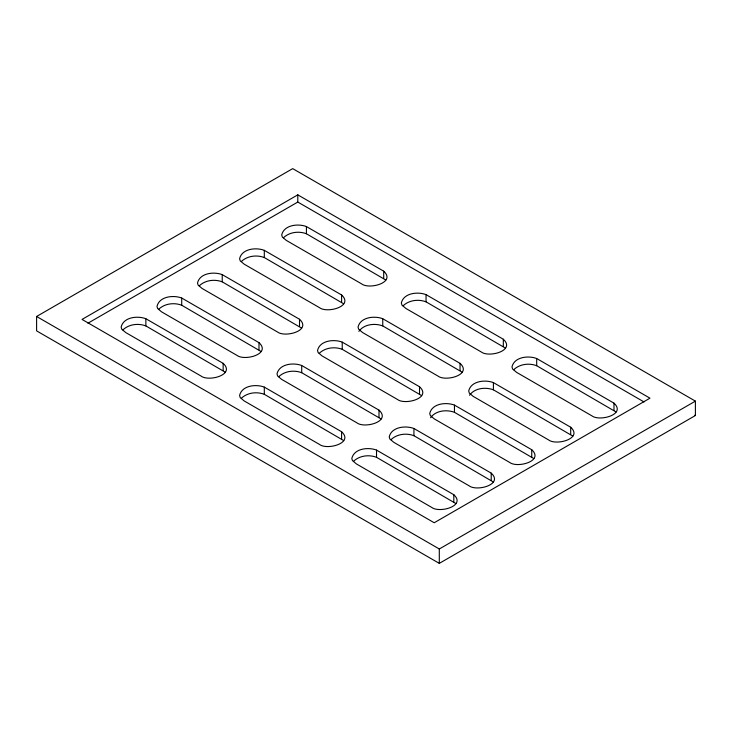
<?xml version="1.0" encoding="UTF-8"?>
<svg xmlns="http://www.w3.org/2000/svg" width="732" height="732" viewBox="0 0 732 732"><rect width="100%" height="100%" fill="white"/><g stroke="black" fill="none" stroke-linecap="round" stroke-linejoin="round"><path stroke-width="1.1" d="M358.872 331.367C363.987 324.111 374.894 322.977 382.754 325.923L462.148 372.195M430.562 417.743C435.677 410.487 446.584 409.362 454.453 412.308L533.838 458.58M469.523 395.253C474.638 387.997 485.545 386.862 493.414 389.817L572.808 436.08M122.875 329.931C128.805 324.203 138.321 323.032 145.86 325.923L225.255 372.195M158.725 309.233C164.654 303.515 174.161 302.334 181.71 305.235L261.104 351.506M199.241 285.837C205.17 280.118 214.686 278.947 222.226 281.838L301.621 328.11M241.322 261.544C247.251 255.825 256.767 254.645 264.307 257.545L343.701 303.817M283.44 237.763C289.369 232.044 298.876 230.864 306.424 233.764L385.81 280.027M241.322 398.309C247.251 392.59 256.767 391.419 264.307 394.31L343.701 440.582M278.727 376.715C284.657 370.996 294.173 369.825 301.712 372.716L381.107 418.988M319.253 353.318C325.182 347.599 334.689 346.428 342.237 349.32L421.632 395.591M403.058 305.839C408.987 300.12 418.503 298.94 426.042 301.84L505.437 348.103M353.538 461.297C359.467 455.579 368.983 454.407 376.523 457.299L455.917 503.57M390.943 439.703C396.872 433.985 406.388 432.813 413.928 435.705L493.322 481.976M513.708 369.724C519.638 364.005 529.154 362.825 536.693 365.726L616.088 411.997M36.6 316.48L292.699 168.625L695.4 401.127L695.4 415.52L439.301 563.375L36.6 330.873L36.6 316.48L439.301 548.982L695.4 401.127M297.796 194.849L82.03 319.427L434.204 522.749L649.97 398.181L297.796 194.849L297.796 202.05L644.041 401.95M87.968 323.196L297.796 202.05M306.424 226.563C298.18 223.379 283.989 224.861 281.71 234.926L282.332 237.04L286.34 240.416L361.672 283.906C369.193 289.79 396.277 282.589 383.705 271.179L306.424 226.563L306.424 233.764M426.042 294.639C417.798 291.455 403.607 292.937 401.328 303.002L401.95 305.116L405.958 308.492L481.29 351.982C488.82 357.866 515.895 350.665 503.332 339.255L426.042 294.639L426.042 301.84M264.307 250.344C256.063 247.16 241.871 248.651 239.593 258.716L240.215 260.83L244.223 264.197L319.555 307.687C327.085 313.57 354.16 306.369 341.597 294.969L264.307 250.344L264.307 257.545M536.693 358.524C528.449 355.34 514.267 356.832 511.979 366.897L512.601 369.001L516.609 372.378L591.941 415.868C599.471 421.751 626.546 414.55 613.983 403.149L536.693 358.524L536.693 365.726M382.754 318.731C374.51 315.547 360.327 317.029 358.04 327.094L358.662 329.208L362.669 332.584L438.001 376.074C445.532 381.958 472.607 374.757 460.044 363.347L382.754 318.731L382.754 325.923M222.226 274.637C213.982 271.453 199.799 272.945 197.512 283.01L198.134 285.123L202.142 288.49L277.474 331.98C285.004 337.864 312.079 330.663 299.516 319.262L222.226 274.637L222.226 281.838M493.414 382.616C485.17 379.432 470.978 380.915 468.7 390.98L469.322 393.093L473.329 396.47L548.661 439.959C556.183 445.843 583.267 438.642 570.695 427.232L493.414 382.616L493.414 389.817M342.237 342.128C333.993 338.934 319.802 340.426 317.523 350.491L318.146 352.604L322.153 355.981L397.485 399.471C405.016 405.354 432.09 398.153 419.518 386.743L342.237 342.128L342.237 349.32M181.71 298.034C173.466 294.85 159.274 296.341 156.996 306.406L157.618 308.511L161.626 311.887L236.958 355.377C244.488 361.26 271.563 354.059 258.991 342.658L181.71 298.034L181.71 305.235M454.453 405.107C446.2 401.923 432.017 403.414 429.73 413.479L430.352 415.593L434.369 418.96L509.701 462.45C517.222 468.334 544.297 461.133 531.734 449.732L454.453 405.107L454.453 412.308M301.712 365.515C293.468 362.331 279.276 363.822 276.998 373.887L277.62 376.001L281.628 379.368L356.96 422.867C364.49 428.751 391.565 421.541 379.002 410.14L301.712 365.515L301.712 372.716M145.86 318.731C137.616 315.547 123.424 317.029 121.146 327.094L121.768 329.208L125.776 332.584L201.108 376.074C208.638 381.958 235.713 374.757 223.15 363.347L145.86 318.731L145.86 325.923M413.928 428.504C405.684 425.319 391.492 426.811 389.214 436.876L389.836 438.99L393.843 442.357L469.175 485.847C476.706 491.73 503.781 484.529 491.218 473.128L413.928 428.504L413.928 435.705M264.307 387.109C256.063 383.925 241.871 385.416 239.593 395.481L240.215 397.595L244.223 400.962L319.555 444.461C327.085 450.345 354.16 443.144 341.597 431.734L264.307 387.109L264.307 394.31M376.523 450.098C368.278 446.913 354.087 448.405 351.808 458.47L352.431 460.584L356.438 463.951L431.77 507.441C439.301 513.324 466.375 506.123 453.813 494.722L376.523 450.098L376.523 457.299M694.814 415.181L695.4 415.52M613.983 403.149L613.983 410.341M570.695 427.232L570.695 434.433M531.734 449.732L531.734 456.933M503.332 339.255L503.332 346.456M491.218 473.128L491.218 480.32M460.044 363.347L460.044 370.548M453.813 494.722L453.813 501.923M439.301 548.982L439.301 563.375M419.518 386.743L419.518 393.944M383.705 271.179L383.705 278.38M379.002 410.14L379.002 417.341M341.597 294.969L341.597 302.16M341.597 431.734L341.597 438.935M299.516 319.262L299.516 326.454M258.991 342.658L258.991 349.85M223.15 363.347L223.15 370.548"/></g></svg>
